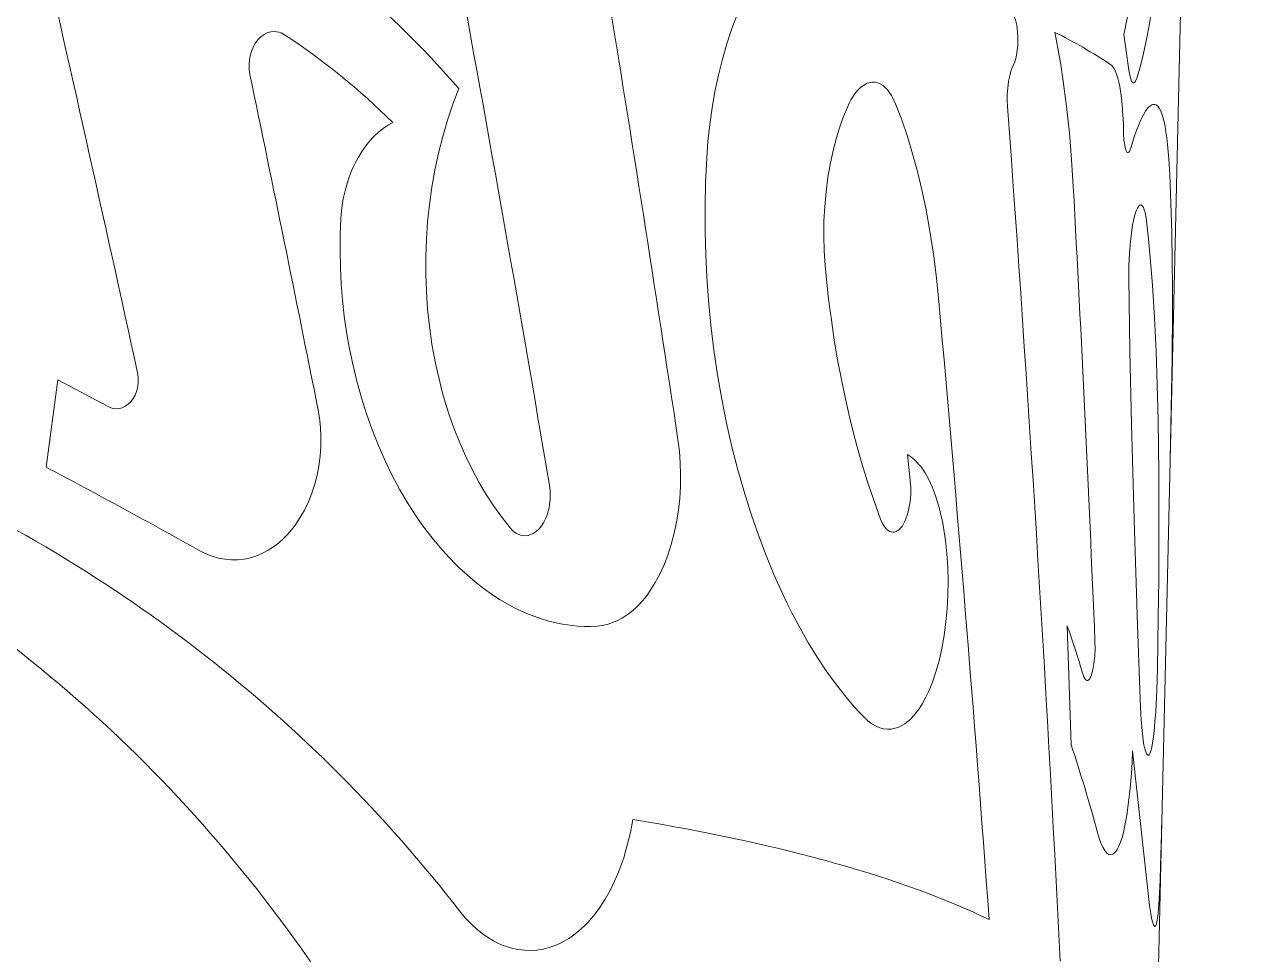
# Model space of a CAD drawing. Extents: x -234 to 858, y -95 to 532.
# Drawn here: x 843.12 to 857.63, y 112.89 to 123.88 of the extents above; entities that cross this region are included whole.
import ezdxf

# ---------------------------------------------------------------- set-up
doc = ezdxf.new("R2010")
doc.units = 0
doc.header["$LTSCALE"] = 7
doc.header["$MEASUREMENT"] = 0
doc.layers.add('8', color=250, linetype='CONTINUOUS', lineweight=15)

msp = doc.modelspace()

# ---------------------------------------------------------------- linework, layer by layer
at = {"layer": '8'}
msp.add_line((855.2292, 56.2445), (857.6278, 159.7286), dxfattribs=at)
at = {"layer": '8', "ltscale": 0.010672}
msp.add_line((856.129, 123.7662), (856.1889, 123.3435), dxfattribs=at)
at = {"layer": '8', "ltscale": 0.026095}
msp.add_line((843.5165, 119.684), (843.378, 118.6494), dxfattribs=at)
at = {"layer": '8', "ltscale": 0.016893}
msp.add_line((844.1125, 119.3654), (843.5165, 119.684), dxfattribs=at)
at = {"layer": '8', "ltscale": 0.007658}
msp.add_line((853.5691, 118.7975), (853.6025, 118.493), dxfattribs=at)
at = {"layer": '8', "ltscale": 0.035154}
msp.add_line((855.4604, 116.7728), (855.5066, 115.3674), dxfattribs=at)
at = {"layer": '8', "ltscale": 0.005151}
msp.add_line((856.5751, 114.3142), (856.58, 114.5202), dxfattribs=at)
at = {"layer": '8'}
for points in [[(856.2826, 123.2495), (856.3224, 123.3819), (856.3593, 123.5257), (856.3987, 123.7054), (856.4346, 123.8978), (856.4673, 124.1017), (856.4883, 124.2502), (856.5078, 124.403), (856.5285, 124.5832), (856.5475, 124.7678), (856.5788, 125.1236)], [(851.8196, 124.5428), (851.7529, 124.4259), (851.6894, 124.3036), (851.6292, 124.1766), (851.558, 124.0095), (851.4925, 123.8362), (851.4331, 123.6573), (851.3798, 123.4735), (851.3327, 123.2855), (851.292, 123.094), (851.2577, 122.8995), (851.23, 122.7026), (851.2088, 122.504), (851.1943, 122.3042)], [(854.8207, 123.3986), (854.8389, 123.4438), (854.8539, 123.4971), (854.865, 123.5543), (854.8742, 123.6357), (854.8767, 123.7191), (854.8726, 123.8022), (854.8626, 123.8762), (854.8553, 123.91), (854.8464, 123.9417), (854.8369, 123.9676), (854.8261, 123.9907), (854.8165, 124.007), (854.8062, 124.0207), (854.794, 124.0323), (854.7814, 124.0399)], [(845.7904, 123.2914), (845.7817, 123.3508), (845.7799, 123.4116), (845.7849, 123.472), (845.7952, 123.5248), (845.8109, 123.5757), (845.8318, 123.6239), (845.8576, 123.6682), (845.888, 123.7075), (845.9208, 123.7397), (845.9568, 123.7658), (845.9953, 123.7851), (846.0357, 123.797), (846.0768, 123.8012), (846.1054, 123.7994), (846.1335, 123.7937), (846.161, 123.7844), (846.1809, 123.775), (846.2002, 123.7636)], [(855.313, 123.7923), (855.3495, 123.6043), (855.3827, 123.4118), (855.4128, 123.2152), (855.4333, 123.0652), (855.4521, 122.9133), (855.4848, 122.6043), (855.5113, 122.2894), (855.5316, 121.9697)], [(854.7528, 122.9162), (854.7496, 122.9874), (854.7505, 123.0598), (854.7554, 123.1314), (854.7666, 123.2162), (854.7836, 123.295), (854.7942, 123.3316), (854.8063, 123.3656), (854.8207, 123.3986)], [(856.126, 122.6258), (856.1237, 122.7207), (856.1195, 122.8137), (856.1106, 122.9336), (856.098, 123.0465), (856.0814, 123.15), (856.0703, 123.2032), (856.0578, 123.2519), (856.0473, 123.2861), (856.0361, 123.317), (856.0174, 123.3572), (855.9972, 123.388), (855.9866, 123.3995), (855.9757, 123.4084)], [(856.1889, 123.3435), (856.1986, 123.2865), (856.2108, 123.2404), (856.2218, 123.2145), (856.2276, 123.2053), (856.2337, 123.1988), (856.2399, 123.1951), (856.2461, 123.1943), (856.2525, 123.1965), (856.2588, 123.2018), (856.2671, 123.2132), (856.2751, 123.2292), (856.2826, 123.2495)], [(852.8625, 122.9152), (852.8811, 122.9554), (852.901, 122.9934), (852.9214, 123.028), (852.943, 123.0601), (852.9778, 123.1037), (853.0147, 123.1403), (853.0533, 123.1691), (853.073, 123.1804), (853.093, 123.1895), (853.1122, 123.196), (853.1314, 123.2005), (853.157, 123.2032), (853.1826, 123.2022), (853.2078, 123.1974), (853.2265, 123.1914), (853.2449, 123.1834), (853.2806, 123.1613), (853.3094, 123.1367), (853.3367, 123.1071), (853.3623, 123.073), (853.3803, 123.0445), (853.3974, 123.0139), (853.4283, 122.9467)], [(848.8681, 117.9321), (848.7691, 118.057), (848.6745, 118.1888), (848.5844, 118.3271), (848.4989, 118.4715), (848.4184, 118.6215), (848.343, 118.7768), (848.2727, 118.9368), (848.2078, 119.1012), (848.1565, 119.2453), (848.1093, 119.392), (848.0662, 119.5412), (848.0273, 119.6926), (848.0037, 119.7943), (847.9821, 119.8968), (847.9622, 120.0006), (847.9443, 120.1051), (847.9142, 120.3152), (847.8926, 120.5193), (847.8782, 120.7247), (847.8709, 120.931), (847.8709, 121.1377), (847.8781, 121.3444), (847.8925, 121.5506), (847.9141, 121.7559), (847.9429, 121.9598), (847.9787, 122.1618), (848.0215, 122.3615), (848.0713, 122.5584), (848.1279, 122.7521), (848.1912, 122.942), (848.2611, 123.1278)], [(852.5957, 121.0334), (852.5839, 121.2068), (852.579, 121.3817), (852.5812, 121.5572), (852.5903, 121.7324), (852.6064, 121.9064), (852.6293, 122.0783), (852.6591, 122.2472), (852.6956, 122.412), (852.7307, 122.5442), (852.7704, 122.673), (852.8145, 122.7971), (852.8625, 122.9152)], [(853.4283, 122.9467), (853.5013, 122.756), (853.5687, 122.5585), (853.6308, 122.3547), (853.6876, 122.1451), (853.7392, 121.9303), (853.7858, 121.7108), (853.8113, 121.577), (853.835, 121.4419), (853.8772, 121.1678), (853.9127, 120.8893), (853.9414, 120.607)], [(856.6733, 122.1094), (856.6619, 122.2975), (856.647, 122.4664), (856.638, 122.5433), (856.6279, 122.6148), (856.6169, 122.6797), (856.6047, 122.7381), (856.5921, 122.7871), (856.5785, 122.8297), (856.5635, 122.8666), (856.5474, 122.8963), (856.5302, 122.9186), (856.512, 122.9333), (856.4929, 122.9402), (856.4728, 122.9394), (856.4602, 122.935), (856.4472, 122.9277), (856.433, 122.9167), (856.4186, 122.9025), (856.39, 122.8659), (856.3608, 122.8176), (856.3311, 122.7583), (856.3012, 122.6886), (856.2788, 122.6299), (856.2566, 122.566), (856.2126, 122.4238)], [(847.4799, 122.7252), (847.431, 122.6982), (847.3833, 122.6673), (847.337, 122.6326), (847.3039, 122.6048), (847.2718, 122.5752), (847.2394, 122.5425), (847.2081, 122.508), (847.1598, 122.4483), (847.1147, 122.3844), (847.0729, 122.3166), (847.0347, 122.2455), (847.0112, 122.1963), (846.9894, 122.1459), (846.9509, 122.0417), (846.9194, 121.9339), (846.8949, 121.8233), (846.8775, 121.7106), (846.8675, 121.5967)], [(856.2126, 122.4238), (856.205, 122.401), (856.1965, 122.3836), (856.1891, 122.374), (856.1814, 122.3695), (856.1737, 122.3703), (856.1661, 122.3767), (856.1588, 122.3889), (856.152, 122.4061), (856.1455, 122.4292), (856.1399, 122.4566), (856.1314, 122.5207), (856.1268, 122.5912), (856.126, 122.6258)], [(851.1943, 122.3042), (851.1816, 122.0158), (851.1757, 121.7269), (851.1766, 121.4381), (851.1838, 121.166), (851.1969, 120.8949), (851.2162, 120.625), (851.2444, 120.3286), (851.2799, 120.0345), (851.3225, 119.7433), (851.3724, 119.4553), (851.4291, 119.1712), (851.4928, 118.8914), (851.5631, 118.6165), (851.6401, 118.347), (851.72, 118.0937), (851.8058, 117.8464), (851.897, 117.6056), (851.9936, 117.3719), (852.0954, 117.146), (852.148, 117.036), (852.2019, 116.9283), (852.2989, 116.7451), (852.3991, 116.5693), (852.5024, 116.4012), (852.6085, 116.2413), (852.7171, 116.09), (852.828, 115.9479), (852.9409, 115.8154), (852.998, 115.7529), (853.0555, 115.6929)], [(856.6778, 118.7411), (856.6906, 119.3454), (856.6997, 119.9359), (856.7041, 120.5102), (856.704, 120.7905), (856.7022, 121.0657), (856.6967, 121.4243), (856.6872, 121.7725), (856.6733, 122.1094)], [(856.4021, 121.5271), (856.3922, 121.5995), (856.38, 121.6608), (856.371, 121.693), (856.3611, 121.7187), (856.3504, 121.7373), (856.3389, 121.7482), (856.333, 121.7507), (856.3209, 121.7497), (856.3148, 121.7462), (856.3023, 121.7332), (856.29, 121.7126), (856.2793, 121.6886), (856.269, 121.6596), (856.2565, 121.6168), (856.2449, 121.5679), (856.2338, 121.5116), (856.2238, 121.4506), (856.2074, 121.3181), (856.196, 121.1764), (856.1899, 121.0304), (856.1889, 120.8845)], [(846.8675, 121.5967), (846.8594, 121.4006), (846.8574, 121.2042), (846.8613, 121.0078), (846.8712, 120.8119), (846.8864, 120.6237), (846.9071, 120.4367), (846.9332, 120.251), (846.9649, 120.067), (847.0062, 119.8656), (847.0541, 119.6667), (847.1085, 119.4708), (847.1693, 119.2784), (847.2364, 119.0896), (847.3097, 118.9051), (847.389, 118.7252), (847.4743, 118.5504), (847.5653, 118.381), (847.6619, 118.2175), (847.7125, 118.1377), (847.7644, 118.0595), (847.8171, 117.9839), (847.8709, 117.9101), (847.945, 117.8139), (848.0213, 117.7211), (848.0996, 117.6317), (848.2131, 117.512), (848.2716, 117.4547), (848.3309, 117.3993), (848.3905, 117.3466), (848.4508, 117.2958), (848.5494, 117.2185), (848.6498, 117.1467), (848.7517, 117.0806), (848.8552, 117.0204), (848.9599, 116.9662), (849.0756, 116.9141), (849.1924, 116.8696), (849.3099, 116.8329), (849.4278, 116.8041), (849.4872, 116.7926), (849.5465, 116.7832), (849.6054, 116.776), (849.6642, 116.7707), (849.7428, 116.7669), (849.8211, 116.7667), (849.8992, 116.7702)], [(856.5273, 116.2676), (856.5371, 116.8739), (856.5421, 117.3187), (856.5448, 117.7536), (856.5452, 118.1632), (856.5432, 118.5747), (856.5398, 118.8923), (856.5346, 119.2063), (856.5244, 119.6186), (856.5103, 120.0225), (856.4916, 120.4167), (856.4677, 120.7999), (856.4381, 121.1705), (856.4209, 121.3507), (856.4021, 121.5271)], [(853.2503, 118.0358), (853.1702, 118.2579), (853.0942, 118.4866), (853.0226, 118.7214), (852.9554, 118.9619), (852.8929, 119.2074), (852.8352, 119.4576), (852.7875, 119.6865), (852.7438, 119.9184), (852.7043, 120.1532), (852.669, 120.3905), (852.6478, 120.5498), (852.6285, 120.71), (852.6112, 120.8713), (852.5957, 121.0334)], [(856.1889, 120.8845), (856.2022, 120.0201), (856.2204, 119.1612), (856.2512, 118.0265), (856.292, 116.7827), (856.3277, 115.8029)], [(844.4612, 119.764), (844.4692, 119.7098), (844.4699, 119.6539), (844.4634, 119.5982), (844.4499, 119.5448), (844.4324, 119.5008), (844.4096, 119.4602), (844.3818, 119.4237), (844.3505, 119.3933), (844.3157, 119.3689), (844.2787, 119.3518), (844.2456, 119.3431), (844.2116, 119.3402), (844.1774, 119.343), (844.1441, 119.3515), (844.1125, 119.3654)], [(845.1989, 117.6596), (845.2699, 117.6238), (845.3428, 117.595), (845.4173, 117.5735), (845.4929, 117.5594), (845.5691, 117.5528), (845.6453, 117.5538), (845.7212, 117.5625), (845.7963, 117.5787), (845.87, 117.6023), (845.9388, 117.6316), (846.0056, 117.6673), (846.07, 117.709), (846.1318, 117.7564), (846.1908, 117.8093), (846.2375, 117.8572), (846.282, 117.9084), (846.324, 117.9627), (846.354, 118.0053), (846.3825, 118.0494), (846.435, 118.1418), (846.4817, 118.2396), (846.5222, 118.3417), (846.5563, 118.4474), (846.5841, 118.5561), (846.6053, 118.667), (846.6199, 118.7795), (846.6279, 118.893), (846.6293, 119.0067), (846.6241, 119.1201), (846.6122, 119.2324), (846.5936, 119.3431)], [(849.8992, 116.7702), (849.9572, 116.777), (850.0148, 116.7892), (850.0718, 116.8068), (850.1333, 116.8323), (850.1933, 116.8639), (850.2516, 116.9014), (850.302, 116.9397), (850.3508, 116.9823), (850.3979, 117.029), (850.4317, 117.0664), (850.4645, 117.1058), (850.4966, 117.1477), (850.5274, 117.1915), (850.5852, 117.2838), (850.6382, 117.3825), (850.6861, 117.4867), (850.7106, 117.547), (850.7335, 117.6087), (850.7745, 117.7357), (850.8092, 117.8672), (850.8374, 118.0021), (850.8592, 118.1396), (850.8746, 118.2791), (850.8834, 118.4196), (850.8858, 118.5604), (850.8816, 118.7008), (850.871, 118.8401), (850.8538, 118.9774)], [(853.0555, 115.6929), (853.1016, 115.6502), (853.1494, 115.6146), (853.1982, 115.5866), (853.2428, 115.5681), (853.2879, 115.5562), (853.3331, 115.551), (853.3782, 115.5526), (853.423, 115.5608), (853.4673, 115.5758), (853.5108, 115.5972), (853.5369, 115.6135), (853.5626, 115.6321), (853.5886, 115.6536), (853.6141, 115.6774), (853.6626, 115.7309), (853.7086, 115.7925), (853.7473, 115.8534), (853.7838, 115.9197), (853.818, 115.9908), (853.8422, 116.047), (853.865, 116.1055), (853.9065, 116.2284), (853.9427, 116.3582), (853.9762, 116.5066), (854.0034, 116.6604), (854.0244, 116.8183), (854.0392, 116.979), (854.0478, 117.1414), (854.0502, 117.3042), (854.0464, 117.4662), (854.0363, 117.6262), (854.0198, 117.783), (853.9969, 117.9353), (853.9824, 118.0118), (853.9662, 118.0865), (853.9491, 118.1558), (853.9303, 118.2232), (853.8982, 118.3226), (853.8621, 118.4159), (853.8221, 118.5024), (853.7783, 118.5809), (853.7546, 118.6174), (853.73, 118.6515), (853.7054, 118.6822), (853.6799, 118.7104), (853.6442, 118.7445), (853.6072, 118.7736), (853.5691, 118.7975)], [(849.3337, 118.4362), (849.3409, 118.3797), (849.3436, 118.3219), (849.3418, 118.2639), (849.3356, 118.2068), (849.329, 118.1695), (849.3204, 118.1329), (849.3059, 118.0854), (849.288, 118.0403), (849.267, 117.9983), (849.2408, 117.9572), (849.211, 117.9206), (849.178, 117.8898), (849.1428, 117.8659), (849.1132, 117.852), (849.0824, 117.843), (849.0511, 117.8391), (849.0198, 117.8405), (848.9921, 117.8462), (848.965, 117.856), (848.9388, 117.8698), (848.9199, 117.8825), (848.9018, 117.8972), (848.8681, 117.9321)], [(853.6025, 118.493), (853.6083, 118.4099), (853.6076, 118.3253), (853.6007, 118.2416), (853.5877, 118.1611), (853.5782, 118.12), (853.567, 118.0807), (853.5559, 118.0484), (853.5434, 118.0178), (853.5196, 117.9715), (853.5053, 117.9496), (853.4902, 117.9303), (853.4768, 117.9162), (853.463, 117.9043), (853.4493, 117.895), (853.4352, 117.8879), (853.416, 117.8821), (853.3967, 117.8804), (853.3776, 117.883), (853.3574, 117.8905), (853.3377, 117.9026), (853.3189, 117.9192), (853.3055, 117.9343), (853.2927, 117.9514), (853.2699, 117.9906), (853.2503, 118.0358)], [(855.7874, 116.5909), (855.7885, 116.5026), (855.7846, 116.4131), (855.776, 116.3276), (855.7636, 116.2548), (855.7556, 116.2217), (855.7466, 116.192), (855.7368, 116.1671), (855.7263, 116.1477), (855.7191, 116.1383), (855.7117, 116.1315), (855.7016, 116.1268), (855.6914, 116.1273), (855.6814, 116.1329), (855.6737, 116.1409), (855.6665, 116.1519), (855.6573, 116.171), (855.6489, 116.1944)], [(856.3277, 115.8029), (856.3348, 115.6623), (856.3452, 115.5333), (856.3586, 115.4212), (856.3677, 115.3658), (856.3776, 115.3193), (856.3846, 115.2937), (856.3918, 115.2728), (856.398, 115.2594), (856.4042, 115.2496), (856.4106, 115.2436), (856.4154, 115.2416), (856.4203, 115.2419), (856.4251, 115.2444), (856.4298, 115.2492), (856.4383, 115.2633), (856.4464, 115.2842), (856.456, 115.3185), (856.4651, 115.3614), (856.4769, 115.4363), (856.4876, 115.5244), (856.4981, 115.6375), (856.5071, 115.7609), (856.5198, 116.0102), (856.5273, 116.2676)], [(855.8196, 114.3256), (855.8347, 114.2737), (855.8506, 114.2266), (855.8658, 114.1882), (855.8814, 114.1544), (855.9042, 114.1158), (855.917, 114.0988), (855.9301, 114.0851), (855.9408, 114.0766), (855.9515, 114.0703), (855.9708, 114.0649), (855.9901, 114.0671), (856.0091, 114.077), (856.0277, 114.0943), (856.0399, 114.1098), (856.0517, 114.1285), (856.0746, 114.1748), (856.0919, 114.2198), (856.1083, 114.2715), (856.1238, 114.329), (856.1383, 114.3921), (856.1643, 114.5323), (856.1864, 114.6877), (856.2046, 114.8541), (856.2189, 115.0278), (856.2273, 115.1611), (856.2337, 115.2961)], [(850.3204, 114.4832), (850.2914, 114.3288), (850.2553, 114.1776), (850.2345, 114.1034), (850.212, 114.0304), (850.1791, 113.9349), (850.143, 113.8418), (850.1039, 113.7516), (850.0505, 113.6431), (849.9924, 113.54), (849.9296, 113.443), (849.8623, 113.3526), (849.8268, 113.3099), (849.7903, 113.2692), (849.7531, 113.2307), (849.7149, 113.1943), (849.6775, 113.1615), (849.6393, 113.1306), (849.6014, 113.1026), (849.5627, 113.0765), (849.5094, 113.0445), (849.455, 113.0164), (849.3996, 112.9922), (849.3291, 112.9677), (849.2576, 112.9497), (849.1852, 112.9382), (849.1123, 112.9334), (849.0391, 112.9353), (848.966, 112.9438), (848.9021, 112.9567), (848.8387, 112.9747), (848.776, 112.9975), (848.7142, 113.0252), (848.6736, 113.0462), (848.6335, 113.0693), (848.555, 113.1213), (848.4792, 113.181), (848.4063, 113.2477), (848.3368, 113.3211), (848.2708, 113.4008)], [(856.4205, 113.5735), (856.4337, 113.4635), (856.4475, 113.3709), (856.458, 113.3147), (856.4684, 113.2706), (856.4807, 113.2348), (856.4867, 113.2241), (856.4922, 113.2186), (856.4949, 113.2175), (856.4989, 113.2179), (856.5018, 113.2198), (856.5075, 113.2279), (856.5142, 113.2456), (856.5205, 113.2716), (856.5308, 113.3378), (856.5398, 113.4275), (856.5476, 113.5381), (856.5585, 113.7631), (856.5646, 113.9348), (856.5751, 114.3142)]]:
    msp.add_lwpolyline(points, dxfattribs=at)
for centre, radius, start, end in [((839.1193, 115.1624), 12.1248, 41.06586, 65.89901), ((318.1322, 5.0313), 538.689, 12.297348, 12.894809), ((404.7681, 43.1384), 450.8973, 9.613174, 10.457695), ((817.0647, 132.074), 39.9379, 347.9937, 348.81285), ((430.9551, 55.779), 424.628, 8.559277, 9.285628), ((841.8492, 117.0958), 7.9619, 44.99316, 56.87437), ((852.6936, 118.4959), 5.9084, 56.25331, 63.68423), ((364.1928, 23.2531), 491.878, 11.265371, 11.734703), ((420.8851, 91.0454), 435.0367, 2.867085, 4.201256), ((448.066, 99.8974), 408.063, 2.344561, 3.100663), ((412.8797, 81.0585), 442.8312, 4.175066, 5.123812), ((804.5297, 45.0036), 83.2639, 60.76208, 62.188305), ((835.9352, 110.0872), 20.638, 17.21285, 18.90179), ((836.3854, 109.0549), 20.1362, 15.17399, 18.26964), ((1055.1223, 136.0653), 199.9701, 185.961589, 186.458034)]:
    msp.add_arc(centre, radius, start, end, dxfattribs=at)
for centre, major_axis, ratio, start_param, end_param in [((499.8376, -259.6208), (-346.5062, -375.1232), 0.182924, 3.1111698, 3.2022974), ((756.9511, 13.5853), (-86.5612, -102.518), 0.3510138, 3.0460952, 3.2367015), ((766.7008, 92.4849), (89.7152, 18.9033), 0.1391533, 0.1778327, 0.3425398)]:
    msp.add_ellipse(centre, major_axis=major_axis, ratio=ratio, start_param=start_param, end_param=end_param, dxfattribs=at)

doc.saveas('drawing.dxf')
